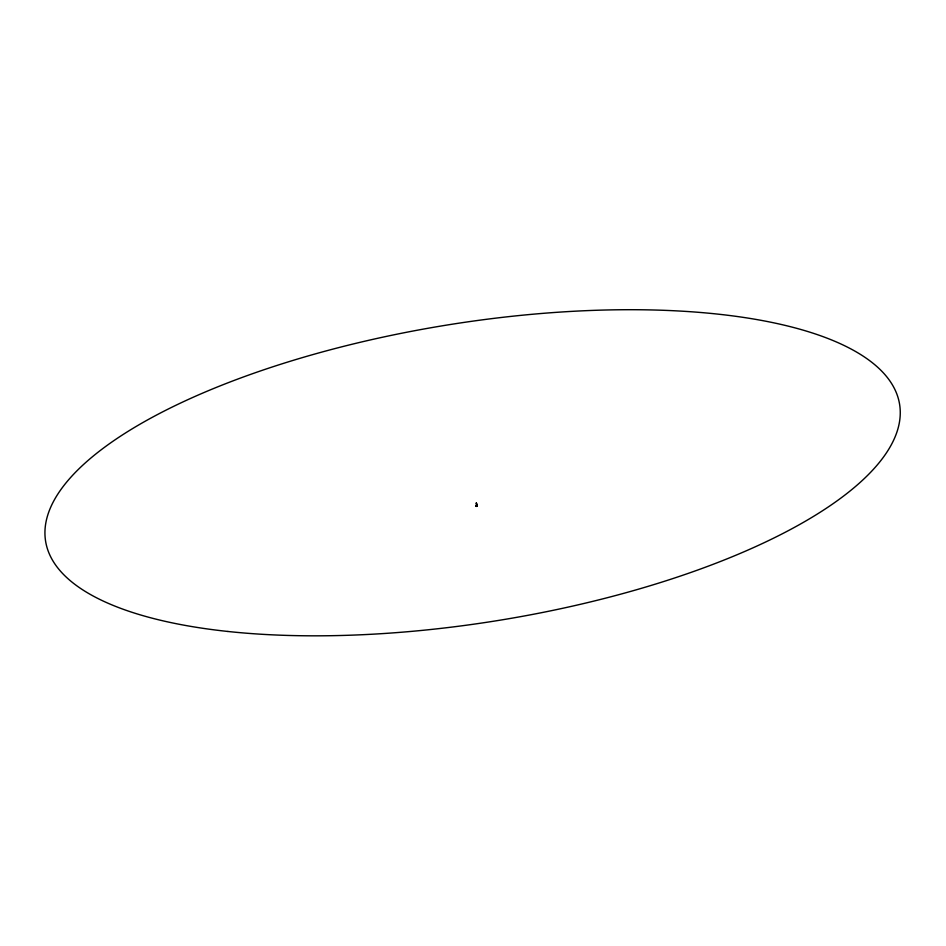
<?xml version="1.0" encoding="UTF-8"?>
<svg xmlns="http://www.w3.org/2000/svg" width="946" height="946" viewBox="0 0 946 946"><rect width="100%" height="100%" fill="white"/><g stroke="black" fill="none" stroke-linecap="round" stroke-linejoin="round"><path stroke-width="1.42" d="M477.08 506.039L476.429 506.465L476.311 502.858M476.276 505.779L476.086 506.24A5.392 1.857 -9.4 0 1 476.477 505.921L477.021 505.791A4.494 1.514 -9.1 0 0 476.689 505.956L477.304 505.483L476.607 505.814A2.672 0.828 -13.3 0 0 476.37 505.98L476.701 505.732M477.245 505.779C475.696 506.323 477.316 505.507 477.068 505.897A4.363 1.667 -5.8 0 1 476.725 506.157L476.063 506.24A8.159 2.542 -12.8 0 1 476.287 506.027L477.021 505.684A8.644 3.879 -4.1 0 1 477.269 505.566L477.056 505.59M476.323 506.027L476.997 505.625L476.666 506.228A5.806 1.998 -9.3 0 0 477.021 505.968L477.222 505.684M477.044 505.814L476.926 505.897A5.238 1.797 -9.3 0 1 476.701 506.205L476.122 506.335L476.997 506.11M477.233 505.519L476.157 506.394L476.926 505.944M476.819 505.803L476.453 505.944A5.782 1.987 -9.4 0 0 476.122 506.205L477.292 505.436L476.37 503.059L476.867 505.211M476.63 506.347L476.772 506.11M227.891 631.467A432.464 149.917 -9.1 0 0 898.7 425.842A432.464 149.917 -9.1 0 0 291.155 360.982A432.464 149.917 -9.1 0 0 227.891 631.467"/></g></svg>
